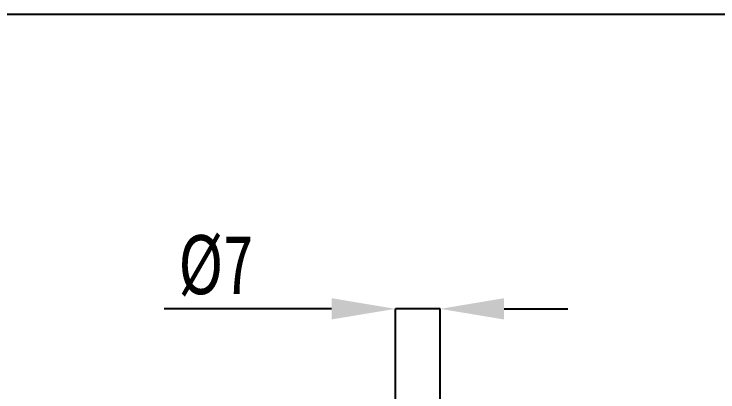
# Model space of a CAD drawing. Extents: x -7342 to 109, y -2632 to 214.
# Drawn here: x -5442.55 to -5420.52, y -2520.37 to -2508.52 of the extents above; entities that cross this region are included whole.
import ezdxf

# ---------------------------------------------------------------- set-up
doc = ezdxf.new("R2010")
doc.units = 0
doc.header["$LTSCALE"] = 7
doc.layers.get('Defpoints').update_dxf_attribs({"linetype": 'CONTINUOUS'})
doc.layers.add('DIM', color=2, linetype='CONTINUOUS')
doc.styles.add('SLDTEXTSTYLE3', font='TXT', dxfattribs={"width": 0.75})
doc.dimstyles.new('SLDDIMSTYLE2', dxfattribs={"dimtxt": 1.852083, "dimasz": 2, "dimexe": 0, "dimexo": 0.0625, "dimgap": 0.463021, "dimtad": 1, "dimdec": 0, "dimlfac": 5, "dimrnd": 1e-09, "dimzin": 12, "dimdsep": 46, "dimtxsty": 'SLDTEXTSTYLE3', "dimsah": 1, "dimcen": 0.09, "dimadec": 0, "dimazin": 3, "dimtfac": 1, "dimtdec": 0, "dimtmove": 0, "dimatfit": 0, "dimfxl": 1, "dimfrac": 2, "dimtolj": 1, "dimtzin": 12, "dimarcsym": 0})

# ---------------------------------------------------------------- blocks, each defined once
blk = doc.blocks.new('*D53')
at = {"layer": 'Defpoints', "color": 0, "transparency": 16777216}
for p in [(-5429.214, -2517.765), (-5430.614, -2520.67), (-5429.214, -2520.67)]:
    blk.add_point(p, dxfattribs=at)
at = {"layer": 'DIM', "color": 0, "lineweight": -2, "transparency": 16777216}
for p, q in [((-5432.614, -2517.765), (-5437.855, -2517.765)), ((-5430.614, -2520.608), (-5430.614, -2517.765)), ((-5429.214, -2517.765), (-5430.614, -2517.765)), ((-5429.214, -2520.608), (-5429.214, -2517.765)), ((-5427.214, -2517.765), (-5425.214, -2517.765))]:
    blk.add_line(p, q, dxfattribs=at)
at = {"layer": 'DIM', "color": 0, "transparency": 16777216}
for points in [[(-5432.614, -2517.431), (-5432.614, -2518.098), (-5430.614, -2517.765)], [(-5427.214, -2517.431), (-5427.214, -2518.098), (-5429.214, -2517.765)]]:
    blk.add_solid(points, dxfattribs=at)
at = {"layer": 'DIM', "color": 0, "transparency": 16777216, "insert": (-5436.235, -2515.45), "char_height": 1.8521, "attachment_point": 2, "style": 'SLDTEXTSTYLE3'}
blk.add_mtext('\\A1;%%c7', dxfattribs=at)

msp = doc.modelspace()

# ---------------------------------------------------------------- linework, layer by layer
at = {"layer": 'DIM'}
msp.add_line((-5470.413, -2508.522), (-5362.797, -2508.522), dxfattribs=at)

# ---------------------------------------------------------------- dimensions: what is measured, and where the dimension line sits
dim = msp.add_linear_dim(base=(-5429.214, -2517.765), p1=(-5430.614, -2520.67), p2=(-5429.214, -2520.67), text='%%c<>', dimstyle='SLDDIMSTYLE2', dxfattribs=at)
dim.commit()
dim.dimension.update_dxf_attribs({"geometry": '*D53', "text_midpoint": (-5436.235, -2517.765), "dimtype": 160})

doc.saveas('drawing.dxf')
